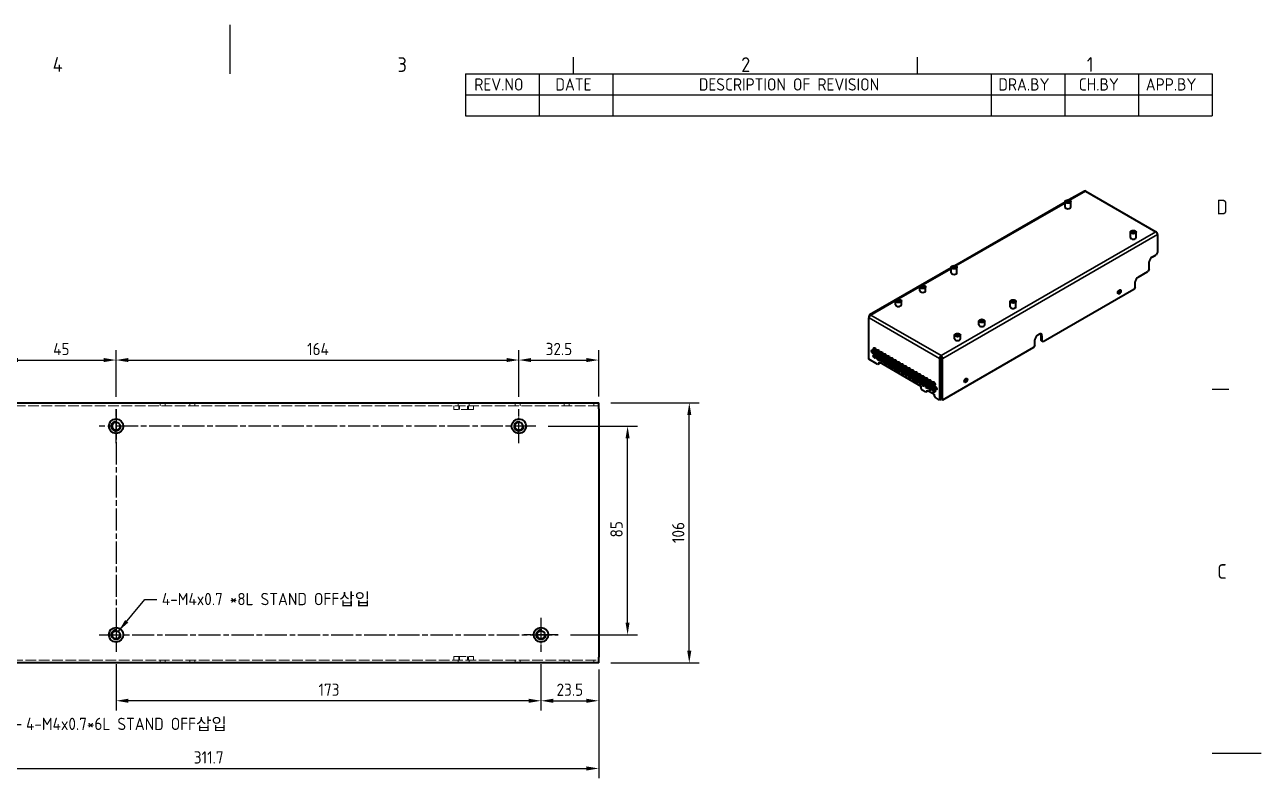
# Model space of a CAD drawing. Header units: millimetres. Extents: x 0 to 840, y 0 to 594.
# Drawn here: x 337 to 840, y 287 to 594 of the extents above; entities that cross this region are included whole.
import ezdxf

# ---------------------------------------------------------------- set-up
doc = ezdxf.new("R2010")
doc.units = ezdxf.units.MM
doc.header["$LTSCALE"] = 2
doc.linetypes.add('CHAIN', pattern=[0.3543, 0.2362, -0.0295, 0.0591, -0.0295])
doc.linetypes.add('DASHED', pattern=[0.2067, 0.1654, -0.0413])
doc.layers.get('0').update_dxf_attribs({"color": 3, "lineweight": 25})
for name, color, linetype, lineweight in [('가려진 것(ISO)', 2, 'DASHED', 18), ('가시적인 것(ISO)', 3, 'Continuous', 40), ('가시적인 좁은 것(ISO)', 3, 'Continuous', 35), ('경계(ISO)', 7, 'Continuous', 25), ('기호(ISO)', 5, 'Continuous', 25), ('중심 표식(ISO)', 1, 'Continuous', 25), ('중심선(ISO)', 1, 'Continuous', 25), ('치수(ISO)', 2, 'Continuous', 25)]:
    doc.layers.add(name, color=color, linetype=linetype, lineweight=lineweight)
doc.styles.add('ISO ProportionalPSTEK', font='isocp.shx')
doc.styles.add('문자 텍스트_PSTEK_POSCO', font='isocp.shx')
doc.styles.add('치수 텍스트_PSTEK_POSCO', font='isocp.shx')
doc.dimstyles.new('치수_PSTEK_POSCO', dxfattribs={"dimscale": 2, "dimtxt": 2.5, "dimasz": 2.5, "dimexe": 2, "dimexo": 2.5, "dimgap": 1, "dimtad": 1, "dimrnd": 1e-08, "dimdsep": 46, "dimtxsty": '치수 텍스트_PSTEK_POSCO', "dimcen": 0.09, "dimdle": 10, "dimclrd": 7, "dimclre": 7, "dimclrt": 2, "dimadec": 1, "dimazin": 2, "dimtfac": 1, "dimtmove": 0, "dimatfit": 3, "dimfxl": 0, "dimtolj": 1, "dimlwd": -1, "dimlwe": -1, "dimarcsym": 0})
doc.dimstyles.new('치수_PSTEK_POSCO$7', dxfattribs={"dimscale": 2, "dimtxt": 2.5, "dimasz": 2.5, "dimexe": 2, "dimexo": 2.5, "dimgap": 1, "dimtad": 1, "dimrnd": 1e-08, "dimdsep": 46, "dimtxsty": '치수 텍스트_PSTEK_POSCO', "dimcen": 0.09, "dimdle": 10, "dimclrd": 7, "dimclre": 7, "dimclrt": 2, "dimadec": 1, "dimazin": 2, "dimtfac": 1, "dimtmove": 0, "dimatfit": 3, "dimfxl": 0, "dimtolj": 1, "dimlwd": -1, "dimlwe": -1, "dimarcsym": 0})

# ---------------------------------------------------------------- blocks, each defined once
blk = doc.blocks.new('경계 Default Border')
at = {"layer": '경계(ISO)'}
for p, q in [((280, 287), (280, 290.4)), ((350, 287), (350, 290.4)), ((410, 222.75), (413.4, 222.75))]:
    blk.add_line(p, q, dxfattribs=at)
at = {"layer": '경계(ISO)', "flags": 128}
for points in [[(210, 297), (210, 287)], [(420, 148.5), (410, 148.5)]]:
    blk.add_lwpolyline(points, dxfattribs=at)
at = {"layer": '경계(ISO)', "color": 2, "char_height": 3, "attachment_point": 7, "style": '문자 텍스트_PSTEK_POSCO'}
for s, insert in [('4', (173.97, 287.4)), ('3', (244.17, 287.37)), ('2', (314.13, 287.37)), ('1', (384.49, 287.4)), ('D', (410.88, 258.35)), ('C', (411.04, 184.1))]:
    blk.add_mtext(s, dxfattribs=dict(at, insert=insert))
blk = doc.blocks.new('리비전 내역')
at = {"layer": '기호(ISO)'}
for p, q in [((258, 287), (410, 287)), ((258, 287), (258, 282.72)), ((273, 287), (273, 282.72)), ((288, 287), (288, 282.72)), ((365, 287), (365, 282.72)), ((380, 287), (380, 282.72)), ((395, 287), (395, 282.72)), ((410, 287), (410, 282.72)), ((258, 282.72), (410, 282.72)), ((258, 282.72), (258, 278.44)), ((273, 282.72), (273, 278.44)), ((288, 282.72), (288, 278.44)), ((365, 282.72), (365, 278.44)), ((380, 282.72), (380, 278.44)), ((395, 282.72), (395, 278.44)), ((410, 282.72), (410, 278.44)), ((258, 278.44), (410, 278.44))]:
    blk.add_line(p, q, dxfattribs=at)
at = {"layer": '기호(ISO)', "color": 2, "char_height": 2.5, "attachment_point": 7, "style": 'ISO ProportionalPSTEK'}
for s, insert in [('REV.NO', (259.79, 283.58)), ('DATE', (276.31, 283.58)), ('DESCRIPTION OF REVISION', (305.51, 283.58)), ('DRA.BY', (366.48, 283.58)), ('CH.BY', (382.86, 283.58)), ('APP.BY', (396.48, 283.58))]:
    blk.add_mtext(s, dxfattribs=dict(at, insert=insert))
blk = doc.blocks.new('*D22')
at = {"layer": 'Defpoints', "color": 0}
for p in [(258.54, 336.3), (570.24, 333.9), (570.24, 290.92)]:
    blk.add_point(p, dxfattribs=at)
at = {"layer": '치수(ISO)', "color": 7}
for p, q in [((258.54, 331.3), (258.54, 286.92)), ((570.24, 328.9), (570.24, 286.92)), ((263.54, 290.92), (565.24, 290.92))]:
    blk.add_line(p, q, dxfattribs=at)
for points in [[(263.54, 291.75), (263.54, 290.08), (258.54, 290.92)], [(565.24, 291.75), (565.24, 290.08), (570.24, 290.92)]]:
    blk.add_solid(points, dxfattribs=at)
at = {"layer": '치수(ISO)', "color": 2, "insert": (405.39, 295.42), "char_height": 5, "attachment_point": 4, "style": '치수 텍스트_PSTEK_POSCO'}
blk.add_mtext('\\A1;311.7', dxfattribs=at)
blk = doc.blocks.new('*D23')
at = {"layer": 'Defpoints', "color": 0}
for p in [(570.24, 439.9), (607.12, 439.9), (570.24, 333.9)]:
    blk.add_point(p, dxfattribs=at)
at = {"layer": '치수(ISO)', "color": 7}
for p, q in [((575.24, 439.9), (611.12, 439.9)), ((607.12, 338.9), (607.12, 434.9)), ((575.24, 333.9), (611.12, 333.9))]:
    blk.add_line(p, q, dxfattribs=at)
for points in [[(606.29, 434.9), (607.95, 434.9), (607.12, 439.9)], [(606.29, 338.9), (607.95, 338.9), (607.12, 333.9)]]:
    blk.add_solid(points, dxfattribs=at)
at = {"layer": '치수(ISO)', "color": 2, "insert": (602.62, 382.78), "char_height": 5, "attachment_point": 4, "rotation": 90, "style": '치수 텍스트_PSTEK_POSCO'}
blk.add_mtext('\\A1;106', dxfattribs=at)
blk = doc.blocks.new('*D51')
at = {"layer": 'Defpoints', "color": 0}
for p in [(544.69, 430.4), (581.99, 430.4), (553.69, 345.4)]:
    blk.add_point(p, dxfattribs=at)
at = {"layer": '치수(ISO)', "color": 7}
for p, q in [((549.69, 430.4), (585.99, 430.4)), ((581.99, 350.4), (581.99, 425.4)), ((558.69, 345.4), (585.99, 345.4))]:
    blk.add_line(p, q, dxfattribs=at)
for points in [[(581.16, 425.4), (582.82, 425.4), (581.99, 430.4)], [(581.16, 350.4), (582.82, 350.4), (581.99, 345.4)]]:
    blk.add_solid(points, dxfattribs=at)
at = {"layer": '치수(ISO)', "color": 2, "insert": (577.49, 385.05), "char_height": 5, "attachment_point": 4, "rotation": 90, "style": '치수 텍스트_PSTEK_POSCO'}
blk.add_mtext('\\A1;85', dxfattribs=at)
blk = doc.blocks.new('*D54')
at = {"layer": 'Defpoints', "color": 0}
for p in [(373.74, 457.35), (328.74, 437.35), (373.74, 437.35)]:
    blk.add_point(p, dxfattribs=at)
at = {"layer": '치수(ISO)', "color": 7}
for p, q in [((328.74, 442.35), (328.74, 461.35)), ((373.74, 442.35), (373.74, 461.35)), ((333.74, 457.35), (368.74, 457.35))]:
    blk.add_line(p, q, dxfattribs=at)
for points in [[(333.74, 458.18), (333.74, 456.52), (328.74, 457.35)], [(368.74, 458.18), (368.74, 456.52), (373.74, 457.35)]]:
    blk.add_solid(points, dxfattribs=at)
at = {"layer": '치수(ISO)', "color": 2, "insert": (348.14, 461.85), "char_height": 5, "attachment_point": 4, "style": '치수 텍스트_PSTEK_POSCO'}
blk.add_mtext('\\A1;45', dxfattribs=at)
blk = doc.blocks.new('*D55')
at = {"layer": 'Defpoints', "color": 0}
for p in [(537.74, 457.35), (373.74, 437.35), (537.74, 437.35)]:
    blk.add_point(p, dxfattribs=at)
at = {"layer": '치수(ISO)', "color": 7}
for p, q in [((373.74, 442.35), (373.74, 461.35)), ((537.74, 442.35), (537.74, 461.35)), ((378.74, 457.35), (532.74, 457.35))]:
    blk.add_line(p, q, dxfattribs=at)
for points in [[(378.74, 458.18), (378.74, 456.52), (373.74, 457.35)], [(532.74, 458.18), (532.74, 456.52), (537.74, 457.35)]]:
    blk.add_solid(points, dxfattribs=at)
at = {"layer": '치수(ISO)', "color": 2, "insert": (451.49, 461.85), "char_height": 5, "attachment_point": 4, "style": '치수 텍스트_PSTEK_POSCO'}
blk.add_mtext('\\A1;164', dxfattribs=at)
blk = doc.blocks.new('*D56')
at = {"layer": 'Defpoints', "color": 0}
for p in [(570.24, 457.35), (537.74, 437.35), (570.24, 437.5)]:
    blk.add_point(p, dxfattribs=at)
at = {"layer": '치수(ISO)', "color": 7}
for p, q in [((537.74, 442.35), (537.74, 461.35)), ((570.24, 442.5), (570.24, 461.35)), ((542.74, 457.35), (565.24, 457.35))]:
    blk.add_line(p, q, dxfattribs=at)
for points in [[(542.74, 458.18), (542.74, 456.52), (537.74, 457.35)], [(565.24, 458.18), (565.24, 456.52), (570.24, 457.35)]]:
    blk.add_solid(points, dxfattribs=at)
at = {"layer": '치수(ISO)', "color": 2, "insert": (548.64, 461.85), "char_height": 5, "attachment_point": 4, "style": '치수 텍스트_PSTEK_POSCO'}
blk.add_mtext('\\A1;32.5', dxfattribs=at)
blk = doc.blocks.new('*D57')
at = {"layer": 'Defpoints', "color": 0}
for p in [(546.74, 338.45), (570.24, 336.3), (570.24, 318.51)]:
    blk.add_point(p, dxfattribs=at)
at = {"layer": '치수(ISO)', "color": 7}
for p, q in [((546.74, 333.45), (546.74, 314.51)), ((570.24, 331.3), (570.24, 314.51)), ((551.74, 318.51), (565.24, 318.51))]:
    blk.add_line(p, q, dxfattribs=at)
for points in [[(551.74, 319.34), (551.74, 317.68), (546.74, 318.51)], [(565.24, 319.34), (565.24, 317.68), (570.24, 318.51)]]:
    blk.add_solid(points, dxfattribs=at)
at = {"layer": '치수(ISO)', "color": 2, "insert": (553.07, 323.01), "char_height": 5, "attachment_point": 4, "style": '치수 텍스트_PSTEK_POSCO'}
blk.add_mtext('\\A1;23.5', dxfattribs=at)
blk = doc.blocks.new('*D58')
at = {"layer": 'Defpoints', "color": 0}
for p in [(373.74, 338.45), (546.74, 338.45), (373.74, 318.51)]:
    blk.add_point(p, dxfattribs=at)
at = {"layer": '치수(ISO)', "color": 7}
for p, q in [((373.74, 333.45), (373.74, 314.51)), ((546.74, 333.45), (546.74, 314.51)), ((541.74, 318.51), (378.74, 318.51))]:
    blk.add_line(p, q, dxfattribs=at)
for points in [[(378.74, 319.34), (378.74, 317.68), (373.74, 318.51)], [(541.74, 319.34), (541.74, 317.68), (546.74, 318.51)]]:
    blk.add_solid(points, dxfattribs=at)
at = {"layer": '치수(ISO)', "color": 2, "insert": (456.14, 323.01), "char_height": 5, "attachment_point": 4, "style": '치수 텍스트_PSTEK_POSCO'}
blk.add_mtext('\\A1;173', dxfattribs=at)

msp = doc.modelspace()

# ---------------------------------------------------------------- linework, layer by layer
at = {"layer": '가려진 것(ISO)', "ltscale": 13.126066}
for p, q in [((570.241, 438.699), (260.941, 438.699)), ((260.941, 335.099), (570.241, 335.099))]:
    msp.add_line(p, q, dxfattribs=at)
at = {"layer": '가려진 것(ISO)', "ltscale": 1.142718}
for p, q in [((391.741, 438.699), (391.741, 439.899)), ((393.741, 439.899), (393.741, 438.699)), ((403.741, 439.899), (403.741, 438.699)), ((405.741, 439.899), (405.741, 438.699)), ((512.991, 439.899), (512.991, 438.699)), ((517.491, 439.899), (517.491, 438.699)), ((536.241, 438.699), (536.241, 439.899)), ((538.241, 439.899), (538.241, 438.699)), ((556.241, 438.699), (556.241, 439.899)), ((558.241, 439.899), (558.241, 438.699)), ((568.241, 438.699), (568.241, 439.899)), ((391.741, 333.899), (391.741, 335.099)), ((393.741, 333.899), (393.741, 335.099)), ((403.741, 333.899), (403.741, 335.099)), ((405.741, 335.099), (405.741, 333.899)), ((512.991, 335.099), (512.991, 333.899)), ((517.491, 335.099), (517.491, 333.899)), ((536.241, 333.899), (536.241, 335.099)), ((538.241, 333.899), (538.241, 335.099)), ((556.241, 333.899), (556.241, 335.099)), ((558.241, 333.899), (558.241, 335.099)), ((568.241, 333.899), (568.241, 335.099))]:
    msp.add_line(p, q, dxfattribs=at)
at = {"layer": '가려진 것(ISO)', "ltscale": 1.428422}
for p, q in [((511.241, 438.699), (511.241, 437.199)), ((513.241, 438.699), (513.241, 437.199)), ((513.62, 437.199), (513.62, 438.699)), ((516.862, 437.199), (516.862, 438.699)), ((517.241, 437.199), (517.241, 438.699)), ((519.241, 438.699), (519.241, 437.199)), ((511.241, 335.099), (511.241, 336.599)), ((513.241, 336.599), (513.241, 335.099)), ((513.62, 335.099), (513.62, 336.599)), ((516.862, 335.099), (516.862, 336.599)), ((517.241, 335.099), (517.241, 336.599)), ((519.241, 335.099), (519.241, 336.599))]:
    msp.add_line(p, q, dxfattribs=at)
at = {"layer": '가려진 것(ISO)', "ltscale": 15.198803}
for p, q in [((519.241, 437.199), (511.241, 437.199)), ((511.241, 336.599), (519.241, 336.599))]:
    msp.add_line(p, q, dxfattribs=at)
at = {"layer": '가시적인 것(ISO)'}
for p, q in [((767.993, 526.223), (761.672, 522.574)), ((768.473, 526.176), (797.097, 509.65)), ((760.109, 521.671), (715.286, 495.793)), ((760.109, 519.709), (760.109, 521.93)), ((762.469, 519.709), (762.469, 521.93)), ((786.696, 507.298), (786.696, 509.519)), ((789.056, 507.298), (789.056, 509.519)), ((797.775, 508.474), (797.775, 501.256)), ((795.513, 499.296), (797.21, 500.276)), ((797.775, 501.256), (797.21, 500.276)), ((713.722, 494.89), (680.51, 475.715)), ((713.722, 492.928), (713.722, 495.149)), ((716.082, 492.928), (716.082, 495.149)), ((789.856, 491.164), (793.816, 493.45)), ((794.381, 494.43), (793.816, 493.45)), ((794.381, 494.43), (794.381, 497.337)), ((788.724, 487.049), (788.724, 489.205)), ((700.995, 485.579), (700.995, 487.147)), ((703.355, 485.579), (703.355, 487.147)), ((788.159, 486.069), (751.248, 464.759)), ((788.724, 487.049), (788.159, 486.069)), ((691.095, 479.864), (691.095, 481.432)), ((693.455, 479.864), (693.455, 481.432)), ((737.764, 479.047), (737.764, 481.268)), ((740.124, 479.047), (740.124, 481.268)), ((680.311, 475.275), (680.211, 475.218)), ((680.211, 475.218), (680.211, 474.549)), ((680.462, 475.073), (680.211, 475.218)), ((680.318, 474.61), (680.211, 474.549)), ((680.211, 474.549), (680.311, 474.491)), ((680.211, 457.696), (680.211, 474.549)), ((680.51, 475.16), (680.311, 475.275)), ((725.036, 471.699), (725.036, 473.267)), ((727.396, 471.699), (727.396, 473.267)), ((715.137, 465.983), (715.137, 467.551)), ((717.497, 465.983), (717.497, 467.551)), ((747.854, 463.452), (747.288, 462.472)), ((747.854, 463.452), (747.854, 465.608)), ((748.985, 467.567), (749.551, 467.894)), ((750.343, 465.281), (750.343, 467.437)), ((750.682, 465.085), (750.343, 465.281)), ((750.682, 467.241), (750.682, 465.085)), ((751.248, 464.759), (750.682, 465.085)), ((682.384, 459.228), (682.698, 459.409)), ((683.278, 459.744), (683.736, 460.008)), ((684.364, 460.371), (684.582, 460.497)), ((709.274, 458.161), (708.934, 457.965)), ((709.274, 458.161), (709.373, 458.104)), ((709.613, 458.749), (709.613, 459.141)), ((709.953, 458.161), (709.853, 458.104)), ((709.953, 458.161), (710.292, 457.965)), ((747.288, 462.472), (710.193, 441.056)), ((683.875, 455.581), (680.211, 457.696)), ((684.44, 455.908), (683.875, 455.581)), ((684.44, 455.908), (684.44, 456.561)), ((684.44, 456.561), (701.411, 446.763)), ((684.78, 456.104), (684.44, 455.908)), ((684.78, 456.365), (684.78, 456.104)), ((708.934, 457.965), (709.034, 457.908)), ((709.373, 458.104), (709.034, 457.908)), ((709.034, 457.908), (709.034, 441.056)), ((709.373, 458.104), (709.373, 441.251)), ((709.853, 458.104), (709.853, 441.251)), ((709.853, 458.104), (710.193, 457.908)), ((710.193, 457.908), (710.292, 457.965)), ((710.193, 441.056), (710.193, 457.908)), ((701.411, 446.763), (701.411, 446.11)), ((701.977, 445.13), (701.411, 446.11)), ((703.391, 444.314), (701.977, 445.13)), ((703.956, 444.64), (703.391, 444.314)), ((703.956, 444.64), (703.956, 445.13)), ((703.956, 445.13), (706.785, 443.497)), ((704.296, 444.836), (703.956, 444.64)), ((704.296, 444.934), (704.296, 444.836)), ((706.785, 443.497), (706.785, 443.007)), ((260.941, 439.899), (570.241, 439.899)), ((570.241, 437.499), (570.241, 439.899)), ((707.351, 442.027), (706.785, 443.007)), ((709.034, 441.056), (707.351, 442.027)), ((709.373, 441.251), (709.034, 441.056)), ((709.853, 441.251), (710.193, 441.056)), ((570.241, 437.499), (570.241, 336.299)), ((570.241, 333.899), (260.941, 333.899)), ((570.241, 333.899), (570.241, 336.299))]:
    msp.add_line(p, q, dxfattribs=at)
for centre, radius in [((373.741, 430.399), 2.95), ((537.741, 430.399), 2.95), ((373.741, 430.399), 1.621), ((537.741, 430.399), 1.621), ((373.741, 345.399), 2.95), ((546.741, 345.399), 2.95), ((373.741, 345.399), 1.621), ((546.741, 345.399), 1.621)]:
    msp.add_circle(centre, radius, dxfattribs=at)
for centre, major_axis, start_param, end_param in [((768.473, 525.392), (-0.48, 0.831), 5.4977871, 6.2831853), ((761.289, 519.709), (1.18, 0), 3.1415927, 6.2831853), ((797.097, 508.866), (0.48, -0.831), 0.7853982, 2.3561945), ((787.876, 507.298), (1.18, 0), 3.1415927, 6.2831853), ((795.513, 497.99), (0.8, 1.386), 0.7853982, 2.3561945), ((714.902, 492.928), (1.18, 0), 3.1415927, 6.2831853), ((789.856, 489.858), (0.8, 1.386), 0.7853982, 2.3561945), ((702.175, 485.579), (1.18, 0), 3.1415927, 6.2831853), ((781.88, 485.318), (0.324, 0.562), 3.2225886, 6.2021894), ((781.88, 485.318), (-0.45, -0.779), 0.3866886, 2.754904), ((781.455, 485.563), (0.324, 0.562), 4.5176302, 4.9071478), ((692.275, 479.864), (1.18, 0), 3.1415927, 6.2831853), ((738.944, 479.047), (1.18, 0), 3.1415927, 6.2831853), ((680.99, 474.883), (-0.48, 0.831), 5.4977871, 7.0685835), ((680.99, 474.883), (0.48, 0.831), 0.7853982, 2.3561945), ((726.216, 471.699), (1.18, 0), 3.1415927, 6.2831853), ((716.317, 465.983), (1.18, 0), 3.1415927, 6.2831853), ((748.985, 466.261), (0.8, 1.386), 0.7853982, 2.3561945), ((749.551, 466.588), (0.8, 1.386), 5.4977871, 7.0685835), ((749.211, 466.784), (0.8, 1.386), 5.4977871, 6.0694292), ((682.234, 460.839), (0.4, -0.693), 3.5797417, 5.8450363), ((682.941, 461.845), (0.4, -0.693), 3.5797417, 5.8450363), ((682.941, 459.017), (0.4, -0.693), 3.5797417, 5.8450363), ((683.648, 460.023), (0.4, -0.693), 3.5797417, 5.8450363), ((684.355, 461.029), (0.4, -0.693), 3.5797417, 5.8450363), ((684.355, 458.201), (0.4, -0.693), 3.5797417, 5.8450363), ((685.063, 459.206), (0.4, -0.693), 3.5797417, 5.8450363), ((685.77, 460.212), (0.4, -0.693), 3.5797417, 5.8450363), ((686.477, 458.39), (0.4, -0.693), 3.5797417, 5.8450363), ((687.184, 459.396), (0.4, -0.693), 3.5797417, 5.8450363), ((688.598, 458.579), (0.4, -0.693), 3.5797417, 5.8450363), ((690.012, 457.763), (0.4, -0.693), 3.5797417, 5.8450363), ((709.613, 458.357), (-0.48, -0.831), 3.9269908, 5.4977871), ((709.613, 458.357), (-0.24, -0.416), 3.9269908, 5.4977871), ((709.613, 458.357), (-0.48, 0.831), 3.9269908, 5.4977871), ((709.613, 458.357), (0.24, -0.416), 0.7853982, 2.3561945), ((685.77, 457.384), (0.4, -0.693), 3.5797417, 5.8450363), ((687.184, 456.568), (0.4, -0.693), 3.5797417, 5.8450363), ((687.891, 457.574), (0.4, -0.693), 3.5797417, 5.8450363), ((688.598, 455.751), (0.4, -0.693), 3.5797417, 5.8450363), ((689.305, 456.757), (0.4, -0.693), 3.5797417, 5.8450363), ((690.012, 454.935), (0.4, -0.693), 3.5797417, 5.8450363), ((690.719, 455.941), (0.4, -0.693), 3.5797417, 5.8450363), ((691.427, 456.946), (0.4, -0.693), 3.5797417, 5.8450363), ((691.427, 454.118), (0.4, -0.693), 3.5797417, 5.8450363), ((692.134, 455.124), (0.4, -0.693), 3.5797417, 5.8450363), ((692.841, 456.13), (0.4, -0.693), 3.5797417, 5.8450363), ((692.841, 453.302), (0.4, -0.693), 3.5797417, 5.8450363), ((693.548, 454.308), (0.4, -0.693), 3.5797417, 5.8450363), ((694.255, 455.313), (0.4, -0.693), 3.5797417, 5.8450363), ((694.962, 453.491), (0.4, -0.693), 3.5797417, 5.8450363), ((695.669, 454.497), (0.4, -0.693), 3.5797417, 5.8450363), ((696.376, 452.675), (0.4, -0.693), 3.5797417, 5.8450363), ((697.083, 453.68), (0.4, -0.693), 3.5797417, 5.8450363), ((698.498, 452.864), (0.4, -0.693), 3.5797417, 5.8450363), ((694.255, 452.485), (0.4, -0.693), 3.5797417, 5.8450363), ((695.669, 451.669), (0.4, -0.693), 3.5797417, 5.8450363), ((697.083, 450.852), (0.4, -0.693), 3.5797417, 5.8450363), ((697.79, 451.858), (0.4, -0.693), 3.5797417, 5.8450363), ((698.498, 450.036), (0.4, -0.693), 3.5797417, 5.8450363), ((699.205, 451.042), (0.4, -0.693), 3.5797417, 5.8450363), ((699.912, 452.047), (0.4, -0.693), 3.5797417, 5.8450363), ((699.912, 449.219), (0.4, -0.693), 3.5797417, 5.8450363), ((700.619, 450.225), (0.4, -0.693), 3.5797417, 5.8450363), ((701.326, 451.231), (0.4, -0.693), 3.5797417, 5.8450363), ((701.326, 448.403), (0.4, -0.693), 3.5797417, 5.8450363), ((702.033, 449.409), (0.4, -0.693), 3.5797417, 5.8450363), ((702.74, 450.414), (0.4, -0.693), 3.5797417, 5.8450363), ((702.74, 447.586), (0.4, -0.693), 3.5797417, 5.8450363), ((703.447, 448.592), (0.4, -0.693), 3.5797417, 5.8450363), ((704.154, 449.598), (0.4, -0.693), 3.5797417, 5.8450363), ((704.862, 447.776), (0.4, -0.693), 3.5797417, 5.8450363), ((705.569, 448.781), (0.4, -0.693), 3.5797417, 5.8450363), ((706.983, 447.965), (0.4, -0.693), 3.5797417, 5.8450363), ((719.371, 449.229), (0.324, 0.562), 3.2225886, 6.2021894), ((719.371, 449.229), (-0.45, -0.779), 0.3866886, 2.754904), ((718.947, 449.474), (0.324, 0.562), 4.5176302, 4.9071478), ((704.154, 446.77), (0.4, -0.693), 3.5797417, 5.8450363), ((705.569, 445.953), (0.4, -0.693), 3.5797417, 5.8450363), ((706.276, 446.959), (0.4, -0.693), 3.5797417, 5.8450363), ((706.983, 445.137), (0.4, -0.693), 3.5797417, 5.8450363), ((707.69, 446.143), (0.4, -0.693), 3.5797417, 5.8450363)]:
    msp.add_ellipse(centre, major_axis=major_axis, ratio=0.5773503, start_param=start_param, end_param=end_param, dxfattribs=at)
for centre, major_axis in [((761.289, 521.93), (-1.18, 0)), ((761.289, 521.93), (-0.648, 0)), ((787.876, 509.519), (-1.18, 0)), ((787.876, 509.519), (-0.648, 0)), ((714.902, 495.149), (-1.18, 0)), ((714.902, 495.149), (-0.648, 0)), ((702.175, 487.147), (-1.18, 0)), ((702.175, 487.147), (-0.648, 0)), ((782.219, 485.122), (-0.45, -0.779)), ((692.275, 481.432), (-1.18, 0)), ((692.275, 481.432), (-0.648, 0)), ((738.944, 481.268), (-1.18, 0)), ((738.944, 481.268), (-0.648, 0)), ((726.216, 473.267), (-1.18, 0)), ((726.216, 473.267), (-0.648, 0)), ((716.317, 467.551), (-1.18, 0)), ((716.317, 467.551), (-0.648, 0)), ((681.895, 460.644), (0.4, -0.693)), ((682.602, 461.649), (0.4, -0.693)), ((682.602, 458.821), (0.4, -0.693)), ((683.309, 459.827), (0.4, -0.693)), ((684.016, 460.833), (0.4, -0.693)), ((684.016, 458.005), (0.4, -0.693)), ((684.723, 459.011), (0.4, -0.693)), ((685.43, 460.016), (0.4, -0.693)), ((686.137, 458.194), (0.4, -0.693)), ((686.844, 459.2), (0.4, -0.693)), ((687.552, 457.378), (0.4, -0.693)), ((688.259, 458.383), (0.4, -0.693)), ((689.673, 457.567), (0.4, -0.693)), ((685.43, 457.188), (0.4, -0.693)), ((686.844, 456.372), (0.4, -0.693)), ((688.259, 455.555), (0.4, -0.693)), ((688.966, 456.561), (0.4, -0.693)), ((689.673, 454.739), (0.4, -0.693)), ((690.38, 455.745), (0.4, -0.693)), ((691.087, 456.75), (0.4, -0.693)), ((691.087, 453.922), (0.4, -0.693)), ((691.794, 454.928), (0.4, -0.693)), ((692.501, 455.934), (0.4, -0.693)), ((692.501, 453.106), (0.4, -0.693)), ((693.208, 454.112), (0.4, -0.693)), ((693.916, 455.117), (0.4, -0.693)), ((693.916, 452.289), (0.4, -0.693)), ((694.623, 453.295), (0.4, -0.693)), ((695.33, 454.301), (0.4, -0.693)), ((696.037, 452.479), (0.4, -0.693)), ((696.744, 453.484), (0.4, -0.693)), ((698.158, 452.668), (0.4, -0.693)), ((695.33, 451.473), (0.4, -0.693)), ((696.744, 450.656), (0.4, -0.693)), ((697.451, 451.662), (0.4, -0.693)), ((698.158, 449.84), (0.4, -0.693)), ((698.865, 450.846), (0.4, -0.693)), ((699.572, 451.851), (0.4, -0.693)), ((699.572, 449.023), (0.4, -0.693)), ((700.279, 450.029), (0.4, -0.693)), ((700.987, 451.035), (0.4, -0.693)), ((700.987, 448.207), (0.4, -0.693)), ((701.694, 449.213), (0.4, -0.693)), ((702.401, 450.218), (0.4, -0.693)), ((702.401, 447.39), (0.4, -0.693)), ((703.108, 448.396), (0.4, -0.693)), ((703.815, 449.402), (0.4, -0.693)), ((704.522, 447.58), (0.4, -0.693)), ((705.229, 448.586), (0.4, -0.693)), ((706.643, 447.769), (0.4, -0.693)), ((719.711, 449.033), (-0.45, -0.779)), ((703.815, 446.574), (0.4, -0.693)), ((705.229, 445.757), (0.4, -0.693)), ((705.936, 446.763), (0.4, -0.693)), ((706.643, 444.941), (0.4, -0.693)), ((707.351, 445.947), (0.4, -0.693))]:
    msp.add_ellipse(centre, major_axis=major_axis, ratio=0.5773503, dxfattribs=at)
at = {"layer": '가시적인 좁은 것(ISO)'}
for p, q in [((768.473, 526.176), (762.034, 522.458)), ((760.109, 521.346), (715.648, 495.677)), ((709.613, 459.141), (797.097, 509.65)), ((797.775, 508.474), (710.292, 457.965)), ((713.722, 494.565), (702.046, 487.824)), ((701.002, 487.221), (692.147, 482.109)), ((691.102, 481.505), (680.99, 475.667)), ((708.934, 457.965), (680.311, 474.491)), ((680.99, 475.667), (709.613, 459.141)), ((750.682, 467.241), (750.343, 467.437))]:
    msp.add_line(p, q, dxfattribs=at)
for centre in [(373.741, 430.399), (537.741, 430.399), (373.741, 345.399), (546.741, 345.399)]:
    msp.add_arc(centre, 2, 80, 350, dxfattribs=at)
at = {"layer": '중심 표식(ISO)', "linetype": 'CHAIN', "ltscale": 7.722792}
for p, q in [((373.741, 423.449), (373.741, 437.349)), ((537.741, 423.449), (537.741, 437.349)), ((373.741, 352.349), (373.741, 338.449)), ((546.741, 352.349), (546.741, 338.449)), ((553.691, 345.399), (539.791, 345.399))]:
    msp.add_line(p, q, dxfattribs=at)
at = {"layer": '중심선(ISO)', "linetype": 'CHAIN', "ltscale": 19.051651}
for p, q in [((373.741, 437.349), (373.741, 338.449)), ((544.691, 430.399), (366.791, 430.399)), ((366.791, 345.399), (553.691, 345.399))]:
    msp.add_line(p, q, dxfattribs=at)

# ---------------------------------------------------------------- block references
at = {"xscale": 2, "yscale": 2, "zscale": 2}
msp.add_blockref('경계 Default Border', (0, 0), dxfattribs=at)
at = {"layer": '기호(ISO)', "xscale": 2, "yscale": 2, "zscale": 2}
msp.add_blockref('리비전 내역', (0, 0), dxfattribs=at)

# ---------------------------------------------------------------- texts
at = {"layer": '기호(ISO)', "color": 2, "char_height": 5, "attachment_point": 4, "line_spacing_factor": 0.4375, "style": '치수 텍스트_PSTEK_POSCO'}
for s, insert, width in [('{4-M4x0.7 *8L STAND OFF삽입}', (392.39, 359.729), 100.90971), ('{4-M4x0.7*6L STAND OFF삽입}', (337.081, 308.865), 98.6646)]:
    msp.add_mtext(s, dxfattribs=dict(at, insert=insert, width=width))

# ---------------------------------------------------------------- dimensions: what is measured, and where the dimension line sits
at = {"layer": '치수(ISO)', "color": 7}
for base, p1, p2, angle, picture, middle in [((373.741, 457.349), (328.741, 437.349), (373.741, 437.349), 180, '*D54', (351.241, 457.349)), ((607.119, 439.899), (570.241, 333.899), (570.241, 439.899), 90, '*D23', (607.119, 386.899)), ((581.989, 430.399), (553.691, 345.399), (544.691, 430.399), 90, '*D51', (581.989, 387.899)), ((373.741, 318.51), (546.741, 338.449), (373.741, 338.449), 180, '*D58', (460.241, 318.51)), ((570.241, 318.51), (546.741, 338.449), (570.241, 336.299), 180, '*D57', (558.491, 318.51))]:
    dim = msp.add_linear_dim(base=base, p1=p1, p2=p2, angle=angle, dimstyle='치수_PSTEK_POSCO', override={"dimdec": 2, "dimtp": 0, "dimtm": 0, "dimtdec": 2, "dimtofl": 0, "dimatfit": 1}, dxfattribs=at)
    dim.commit()
    dim.dimension.update_dxf_attribs({"geometry": picture, "text_midpoint": middle, "dimtype": 160})
for base, p1, p2, picture, middle in [((537.741, 457.349), (373.741, 437.349), (537.741, 437.349), '*D55', (455.741, 457.349)), ((570.241, 457.349), (537.741, 437.349), (570.241, 437.499), '*D56', (553.991, 457.349)), ((570.241, 290.918), (258.541, 336.299), (570.241, 333.899), '*D22', (411.391, 290.918))]:
    dim = msp.add_linear_dim(base=base, p1=p1, p2=p2, dimstyle='치수_PSTEK_POSCO', override={"dimdec": 2, "dimtp": 0, "dimtm": 0, "dimtdec": 2, "dimtofl": 0, "dimatfit": 1}, dxfattribs=at)
    dim.commit()
    dim.dimension.update_dxf_attribs({"geometry": picture, "text_midpoint": middle, "dimtype": 160})

# ---------------------------------------------------------------- leaders
at = {"layer": '기호(ISO)', "color": 7, "annotation_type": 0, "has_hookline": 1, "hookline_direction": 0}
for points, text_width in [([(374.872, 347.048), (385.39, 359.729), (390.39, 359.729)], 87.62), ([(295.155, 343.985), (330.081, 308.865), (335.081, 308.865)], 85.62)]:
    msp.add_leader(points, dimstyle='치수_PSTEK_POSCO$7', override={"dimtad": 0}, dxfattribs=dict(at, text_width=text_width))

doc.saveas('drawing.dxf')
